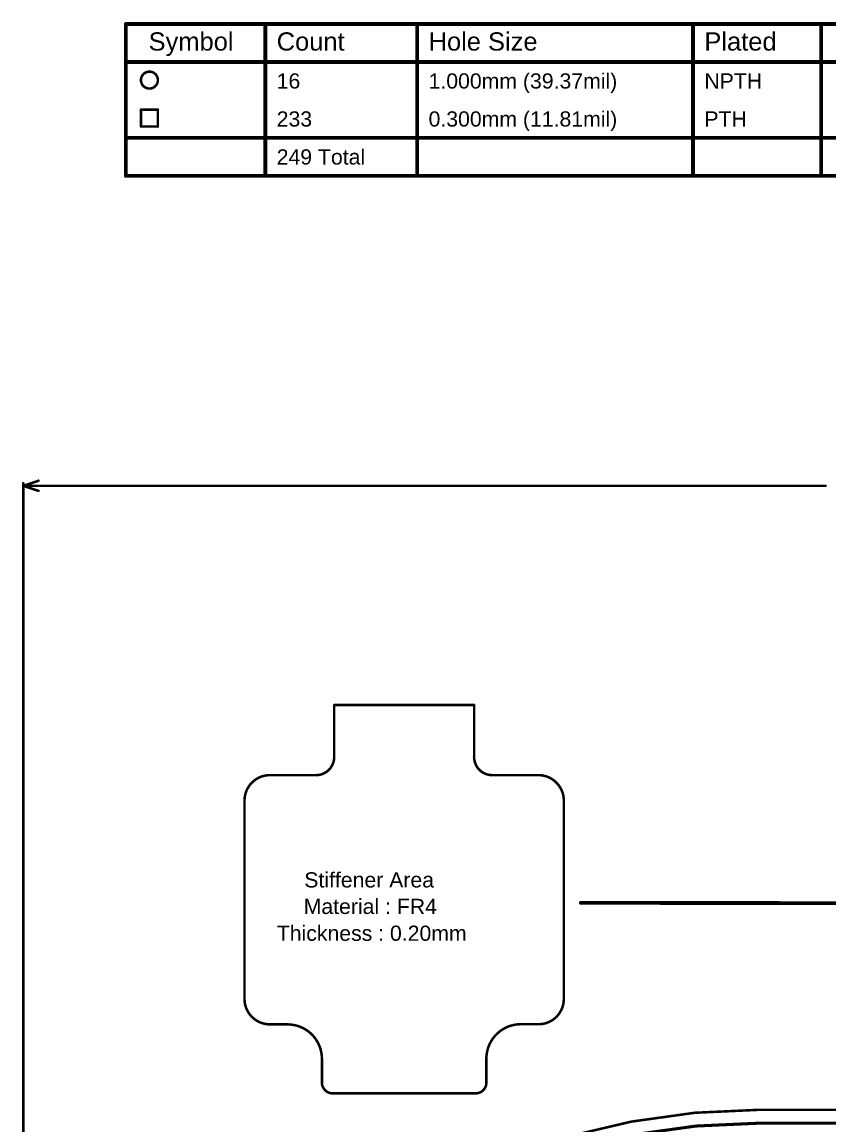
# Model space of a CAD drawing. Header units: inches. Extents: x 3 to 457, y -41 to 239.
# Drawn here: x 11.7 to 92.7, y 128 to 238.7 of the extents above; entities that cross this region are included whole.
import ezdxf

# ---------------------------------------------------------------- set-up
doc = ezdxf.new("R2010")
doc.units = ezdxf.units.IN
for name, color, linetype in [('Board Outline', 216, 'Continuous'), ('Bottom Layer', 5, 'Continuous'), ('Dimension', 6, 'Continuous'), ('Drill Drawing', 1, 'Continuous'), ('Fabrication', 76, 'Continuous')]:
    doc.layers.add(name, color=color, linetype=linetype)
doc.styles.add('Arial', font='', dxfattribs={"height": 0.2})
doc.styles.get('Arial').set_extended_font_data('Arial')

msp = doc.modelspace()

# ---------------------------------------------------------------- linework, layer by layer
at = {"layer": 'Board Outline', "const_width": 0.127}
msp.add_lwpolyline([(16.05, 60.09, -0.41422), (85.57, 129.61)], format="xyb", dxfattribs=at)
msp.add_lwpolyline([(85.57, 129.61), (102.79, 129.61)], dxfattribs=at)
at = {"layer": 'Board Outline', "const_width": 0.0635}
msp.add_lwpolyline([(85.54, 129.61, 1), (85.6, 129.61, 1)], format="xyb", close=True, dxfattribs=at)
msp.add_lwpolyline([(85.54, 129.61, 1), (85.6, 129.61, 1)], format="xyb", close=True, dxfattribs=at)
at = {"layer": 'Bottom Layer', "const_width": 0.305}
msp.add_lwpolyline([(17.31, 60.09, -0.414214), (85.57, 128.27)], format="xyb", dxfattribs=at)
msp.add_lwpolyline([(85.57, 128.27), (109.75, 128.27)], dxfattribs=at)
at = {"layer": 'Bottom Layer', "const_width": 0.152}
msp.add_lwpolyline([(85.49, 128.27, 1), (85.64, 128.27, 1)], format="xyb", close=True, dxfattribs=at)
msp.add_lwpolyline([(85.49, 128.27, 1), (85.64, 128.27, 1)], format="xyb", close=True, dxfattribs=at)
at = {"layer": 'Dimension', "const_width": 0.254}
for points in [[(11.8, 192.2), (13.33, 192.71)], [(11.8, 2.63), (11.8, 192.46)], [(11.8, 192.2), (13.33, 191.69)], [(11.8, 192.2), (92.29, 192.2)]]:
    msp.add_lwpolyline(points, dxfattribs=at)
at = {"layer": 'Dimension', "const_width": 0.127}
for points in [[(13.26, 192.71, 1), (13.39, 192.71, 1)], [(11.74, 192.46, 1), (11.86, 192.46, 1)], [(11.74, 192.2, 1), (11.86, 192.2, 1)], [(11.74, 192.2, 1), (11.86, 192.2, 1)], [(11.74, 192.2, 1), (11.86, 192.2, 1)], [(13.26, 191.69, 1), (13.39, 191.69, 1)], [(92.22, 192.2, 1), (92.35, 192.2, 1)]]:
    msp.add_lwpolyline(points, format="xyb", close=True, dxfattribs=at)
at = {"layer": 'Drill Drawing'}
for points, const_width in [([(22.09, 238.52), (200.14, 238.52)], 0.381), ([(22.09, 223.28), (22.09, 238.52)], 0.381), ([(36.08, 223.28), (36.08, 238.52)], 0.381), ([(51.31, 223.28), (51.31, 238.52)], 0.381), ([(78.99, 223.28), (78.99, 238.52)], 0.381), ([(91.84, 223.28), (91.84, 238.52)], 0.381), ([(22.09, 234.71), (200.14, 234.71)], 0.381), ([(23.6, 229.93), (25.3, 229.93)], 0.254), ([(23.6, 228.23), (23.6, 229.93)], 0.254), ([(25.3, 228.23), (25.3, 229.93)], 0.254), ([(23.6, 228.23), (25.3, 228.23)], 0.254), ([(22.09, 227.09), (200.14, 227.09)], 0.381), ([(22.09, 223.28), (200.14, 223.28)], 0.381)]:
    msp.add_lwpolyline(points, dxfattribs=dict(at, const_width=const_width))
for points, const_width in [([(21.99, 238.52, 1), (22.18, 238.52, 1)], 0.191), ([(21.99, 238.52, 1), (22.18, 238.52, 1)], 0.191), ([(35.98, 238.52, 1), (36.17, 238.52, 1)], 0.191), ([(51.22, 238.52, 1), (51.41, 238.52, 1)], 0.191), ([(78.9, 238.52, 1), (79.09, 238.52, 1)], 0.191), ([(91.75, 238.52, 1), (91.94, 238.52, 1)], 0.191), ([(21.99, 234.71, 1), (22.18, 234.71, 1)], 0.191), ([(25.3, 232.89, 1), (23.6, 232.89, 1)], 0.254), ([(23.54, 232.89, 1), (23.67, 232.89, 1)], 0.127), ([(25.23, 232.89, 1), (25.36, 232.89, 1)], 0.127), ([(23.54, 229.93, 1), (23.67, 229.93, 1)], 0.127), ([(23.54, 229.93, 1), (23.67, 229.93, 1)], 0.127), ([(25.23, 229.93, 1), (25.36, 229.93, 1)], 0.127), ([(25.23, 229.93, 1), (25.36, 229.93, 1)], 0.127), ([(23.54, 228.23, 1), (23.67, 228.23, 1)], 0.127), ([(23.54, 228.23, 1), (23.67, 228.23, 1)], 0.127), ([(25.23, 228.23, 1), (25.36, 228.23, 1)], 0.127), ([(25.23, 228.23, 1), (25.36, 228.23, 1)], 0.127), ([(21.99, 227.09, 1), (22.18, 227.09, 1)], 0.191), ([(21.99, 223.28, 1), (22.18, 223.28, 1)], 0.191), ([(21.99, 223.28, 1), (22.18, 223.28, 1)], 0.191), ([(35.98, 223.28, 1), (36.17, 223.28, 1)], 0.191), ([(51.22, 223.28, 1), (51.41, 223.28, 1)], 0.191), ([(78.9, 223.28, 1), (79.09, 223.28, 1)], 0.191), ([(91.75, 223.28, 1), (91.94, 223.28, 1)], 0.191)]:
    msp.add_lwpolyline(points, format="xyb", close=True, dxfattribs=dict(at, const_width=const_width))
at = {"layer": 'Fabrication'}
for points, const_width in [([(42.99, 164.99), (42.99, 170.21)], 0.254), ([(42.99, 170.21), (57.03, 170.21)], 0.254), ([(57.03, 164.99), (57.03, 170.21)], 0.254), ([(36.53, 163.18), (41.17, 163.18)], 0.254), ([(58.84, 163.18), (63.49, 163.18)], 0.254), ([(33.99, 140.72), (33.99, 160.64)], 0.254), ([(66.03, 140.72), (66.03, 160.64)], 0.254), ([(67.73, 150.37), (94.77, 150.34)], 0.381), ([(65.28, 138.93), (65.28, 138.93)], 0.254), ([(36.55, 138.18), (37.28, 138.18)], 0.254), ([(37.28, 138.18), (38.3, 138.18)], 0.254), ([(61.72, 138.2), (62.73, 138.2)], 0.254), ([(62.73, 138.2), (63.54, 138.2)], 0.254), ([(41.76, 132.34), (41.76, 134.72)], 0.254), ([(58.26, 132.35), (58.26, 134.72)], 0.254), ([(42.84, 131.26), (57.18, 131.26)], 0.254), ([(85.57, 129.61), (102.79, 129.61)], 0.254)]:
    msp.add_lwpolyline(points, dxfattribs=dict(at, const_width=const_width))
for points, const_width in [([(42.93, 170.21, 1), (43.05, 170.21, 1)], 0.127), ([(42.93, 170.21, 1), (43.05, 170.21, 1)], 0.127), ([(56.96, 170.21, 1), (57.09, 170.21, 1)], 0.127), ([(56.96, 170.21, 1), (57.09, 170.21, 1)], 0.127), ([(42.93, 164.99, 1), (43.05, 164.99, 1)], 0.127), ([(42.93, 164.99, 1), (43.05, 164.99, 1)], 0.127), ([(56.96, 164.99, 1), (57.09, 164.99, 1)], 0.127), ([(56.96, 164.99, 1), (57.09, 164.99, 1)], 0.127), ([(36.47, 163.18, 1), (36.6, 163.18, 1)], 0.127), ([(36.47, 163.18, 1), (36.6, 163.18, 1)], 0.127), ([(41.11, 163.18, 1), (41.24, 163.18, 1)], 0.127), ([(41.11, 163.18, 1), (41.24, 163.18, 1)], 0.127), ([(58.78, 163.18, 1), (58.91, 163.18, 1)], 0.127), ([(58.78, 163.18, 1), (58.91, 163.18, 1)], 0.127), ([(63.42, 163.18, 1), (63.55, 163.18, 1)], 0.127), ([(63.42, 163.18, 1), (63.55, 163.18, 1)], 0.127), ([(34.67, 162.43, 1), (34.8, 162.43, 1)], 0.127), ([(34.67, 162.43, 1), (34.8, 162.43, 1)], 0.127), ([(65.22, 162.43, 1), (65.34, 162.43, 1)], 0.127), ([(65.22, 162.43, 1), (65.34, 162.43, 1)], 0.127), ([(33.93, 160.64, 1), (34.06, 160.64, 1)], 0.127), ([(33.93, 160.64, 1), (34.06, 160.64, 1)], 0.127), ([(65.96, 160.64, 1), (66.09, 160.64, 1)], 0.127), ([(65.96, 160.64, 1), (66.09, 160.64, 1)], 0.127), ([(67.64, 150.37, 1), (67.83, 150.37, 1)], 0.191), ([(33.93, 140.72, 1), (34.06, 140.72, 1)], 0.127), ([(33.93, 140.72, 1), (34.06, 140.72, 1)], 0.127), ([(65.96, 140.72, 1), (66.09, 140.72, 1)], 0.127), ([(65.96, 140.72, 1), (66.09, 140.72, 1)], 0.127), ([(34.67, 138.93, 1), (34.8, 138.93, 1)], 0.127), ([(34.67, 138.93, 1), (34.8, 138.93, 1)], 0.127), ([(65.22, 138.93, 1), (65.34, 138.93, 1)], 0.127), ([(65.22, 138.93, 1), (65.34, 138.93, 1)], 0.127), ([(65.22, 138.93, 1), (65.34, 138.93, 1)], 0.127), ([(65.22, 138.93, 1), (65.34, 138.93, 1)], 0.127), ([(36.49, 138.18, 1), (36.61, 138.18, 1)], 0.127), ([(36.49, 138.18, 1), (36.61, 138.18, 1)], 0.127), ([(37.22, 138.18, 1), (37.35, 138.18, 1)], 0.127), ([(37.22, 138.18, 1), (37.35, 138.18, 1)], 0.127), ([(38.24, 138.18, 1), (38.36, 138.18, 1)], 0.127), ([(38.24, 138.18, 1), (38.36, 138.18, 1)], 0.127), ([(61.65, 138.2, 1), (61.78, 138.2, 1)], 0.127), ([(61.65, 138.2, 1), (61.78, 138.2, 1)], 0.127), ([(62.67, 138.2, 1), (62.8, 138.2, 1)], 0.127), ([(62.67, 138.2, 1), (62.8, 138.2, 1)], 0.127), ([(63.47, 138.2, 1), (63.6, 138.2, 1)], 0.127), ([(63.47, 138.2, 1), (63.6, 138.2, 1)], 0.127), ([(41.69, 134.72, 1), (41.82, 134.72, 1)], 0.127), ([(41.69, 134.72, 1), (41.82, 134.72, 1)], 0.127), ([(58.2, 134.72, 1), (58.32, 134.72, 1)], 0.127), ([(58.2, 134.62, 1), (58.32, 134.62, 1)], 0.127), ([(41.69, 132.34, 1), (41.82, 132.34, 1)], 0.127), ([(41.69, 132.34, 1), (41.82, 132.34, 1)], 0.127), ([(58.2, 132.35, 1), (58.32, 132.35, 1)], 0.127), ([(58.2, 132.35, 1), (58.32, 132.35, 1)], 0.127), ([(42.78, 131.26, 1), (42.9, 131.26, 1)], 0.127), ([(42.78, 131.26, 1), (42.9, 131.26, 1)], 0.127), ([(57.12, 131.26, 1), (57.24, 131.26, 1)], 0.127), ([(57.12, 131.26, 1), (57.24, 131.26, 1)], 0.127), ([(85.51, 129.61, 1), (85.63, 129.61, 1)], 0.127), ([(85.51, 129.61, 1), (85.63, 129.61, 1)], 0.127)]:
    msp.add_lwpolyline(points, format="xyb", close=True, dxfattribs=dict(at, const_width=const_width))
at = {"layer": 'Fabrication', "const_width": 0.254}
for points in [[(42.99, 164.99, -0.414214), (41.17, 163.18)], [(58.84, 163.18, -0.414214), (57.03, 164.99)], [(34.74, 162.43, -0.198912), (36.53, 163.18)], [(63.49, 163.18, -0.198912), (65.28, 162.43)], [(33.99, 160.64, -0.198912), (34.74, 162.43)], [(65.28, 162.43, -0.198912), (66.03, 160.64)], [(34.74, 138.93, -0.198912), (33.99, 140.72)], [(66.03, 140.72, -0.198912), (65.28, 138.93)], [(36.55, 138.18, -0.198912), (34.74, 138.93)], [(65.28, 138.93, -0.198912), (63.54, 138.2)], [(38.3, 138.18, -0.414214), (41.76, 134.72)], [(58.26, 134.62, -0.424824), (61.72, 138.2)], [(42.84, 131.26, -0.414214), (41.76, 132.34)], [(58.26, 132.35, -0.414214), (57.18, 131.26)], [(16.05, 60.09, -0.41422), (85.57, 129.61)]]:
    msp.add_lwpolyline(points, format="xyb", dxfattribs=at)

# ---------------------------------------------------------------- texts
at = {"layer": 'Drill Drawing', "style": 'Arial'}
for s, height, p in [('Symbol', 1.829, (24.37, 235.85)), ('Count', 1.829, (37.22, 235.85)), ('Hole Size', 1.829, (52.46, 235.85)), ('Plated', 1.829, (80.13, 235.85)), ('1.000mm (39.37mil)', 1.524, (52.46, 232.04)), ('16', 1.524, (37.22, 232.04)), ('NPTH', 1.524, (80.13, 232.04)), ('233', 1.524, (37.22, 228.23)), ('0.300mm (11.81mil)', 1.524, (52.46, 228.23)), ('PTH', 1.524, (80.13, 228.23)), ('249 Total', 1.524, (37.22, 224.42))]:
    msp.add_text(s, height=height, dxfattribs=at).set_placement(p)
at = {"layer": 'Fabrication', "style": 'Arial'}
for s, p in [('Stiffener Area', (39.99, 151.91)), ('Material : FR4', (39.93, 149.25)), ('Thickness : 0.20mm', (37.23, 146.56))]:
    msp.add_text(s, height=1.524, dxfattribs=at).set_placement(p)

doc.saveas('drawing.dxf')
